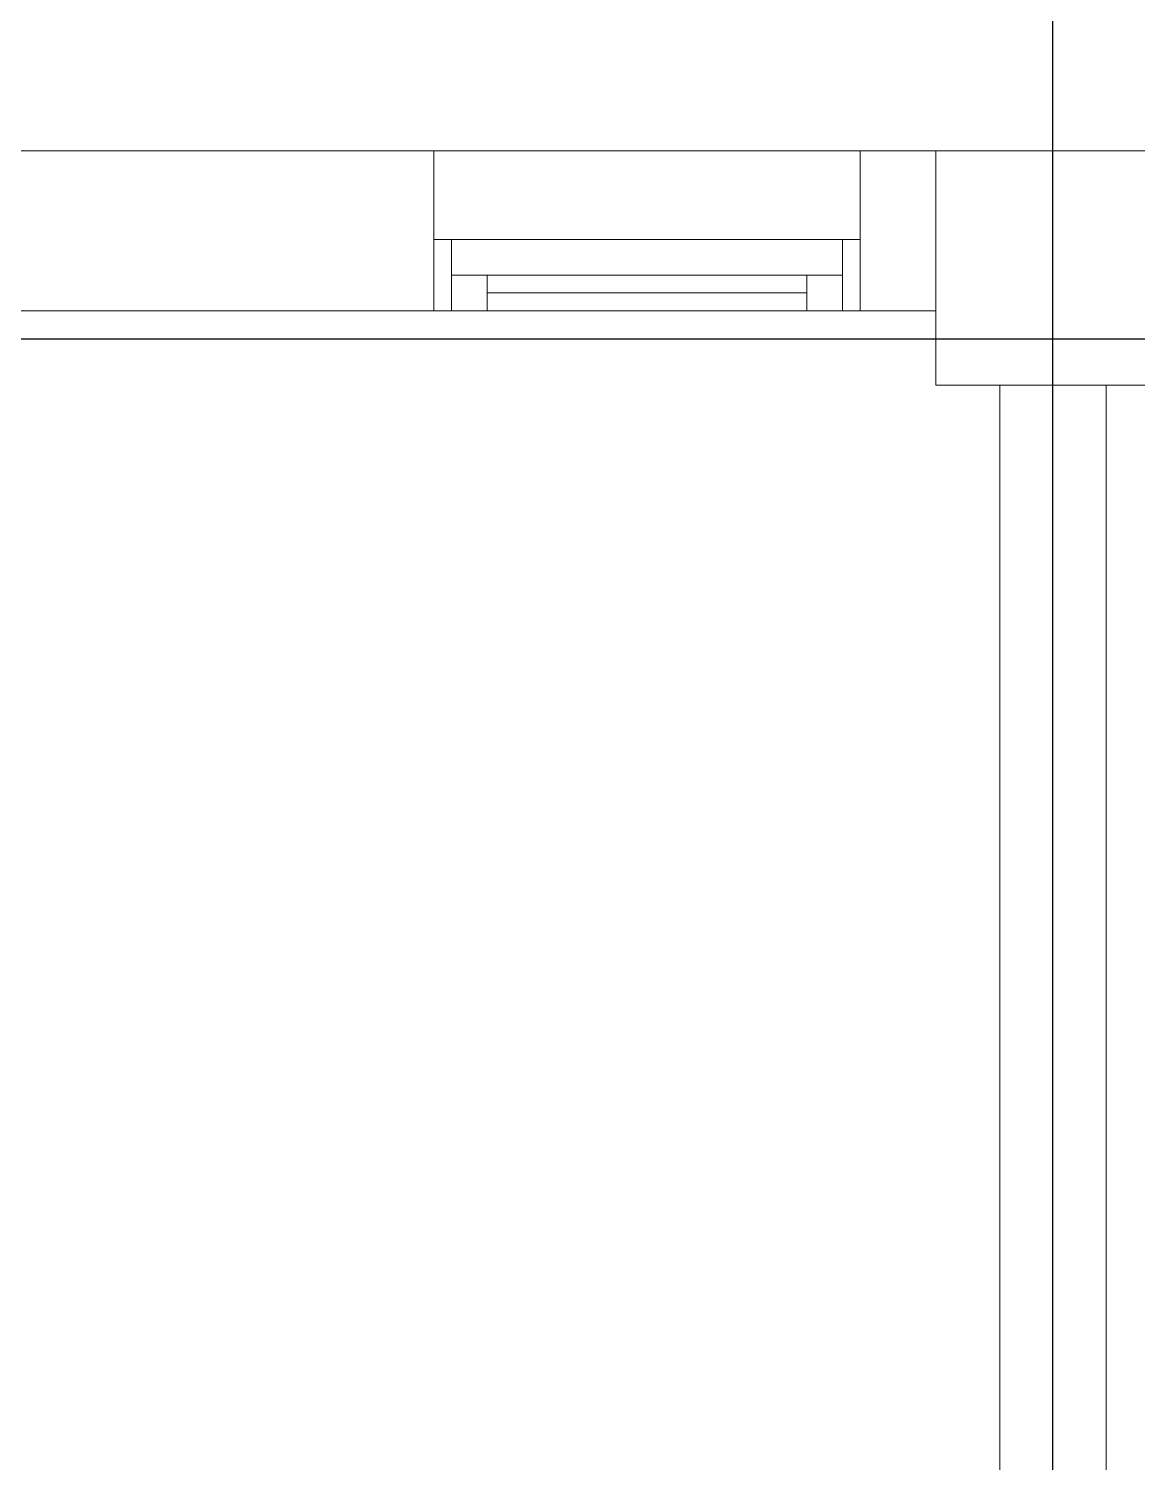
# Model space of a CAD drawing. Header units: metres. Extents: x -18745 to 220762, y -1579758 to -1356048.
# Drawn here: x 193872 to 195432, y -1456819 to -1454801 of the extents above; entities that cross this region are included whole.
import ezdxf

# ---------------------------------------------------------------- set-up
doc = ezdxf.new("R2010")
doc.units = ezdxf.units.M
doc.layers.get('0').update_dxf_attribs({"lineweight": 0})
for name, color, linetype, lineweight in [('A-100 - Copy$0$Aluminum', 8, 'Continuous', 0), ('A-100 - Copy$0$Medical Equipment and Furniture', 8, 'Continuous', 0), ('A-100 - Copy$0$Proj', 8, 'Continuous', 0), ('A-100 - Copy$0$Structure', 8, 'Continuous', 9), ('A-100 - Copy$0$Walls', 8, 'Continuous', 0)]:
    doc.layers.add(name, color=color, linetype=linetype, lineweight=lineweight)
doc.layers.add('A-100 - Copy$0$axes', color=8, linetype='Continuous')

# ---------------------------------------------------------------- blocks, each defined once
blk = doc.blocks.new('A-100 - Copy')
at = {"layer": 'A-100 - Copy$0$Aluminum'}
for p, q in [((194441.9, -1455097.7, 0), (195041.9, -1455097.7, 0)), ((194466.9, -1455097.7, 0), (194466.9, -1455197.7, 0)), ((195016.9, -1455097.7, 0), (195016.9, -1455197.7, 0)), ((194466.9, -1455147.7, 0), (195016.9, -1455147.7, 0)), ((194516.9, -1455147.7, 0), (194516.9, -1455197.7, 0)), ((194966.9, -1455147.7, 0), (194966.9, -1455197.7, 0)), ((194966.9, -1455172.7, 0), (194516.9, -1455172.7, 0)), ((194441.9, -1455197.7, 0), (195041.9, -1455197.7, 0))]:
    blk.add_line(p, q, dxfattribs=at)
at = {"layer": 'A-100 - Copy$0$axes'}
for p, q in [((195313.3, -1477297.4, 0), (195313.3, -1451192.7, 0)), ((195313.3, -1477297.4, 0), (195313.3, -1451192.7, 0)), ((215795, -1455237.7, 2.4), (83877.8, -1455237.7, 2.4))]:
    blk.add_line(p, q, dxfattribs=at)
at = {"layer": 'A-100 - Copy$0$Medical Equipment and Furniture', "elevation": 0}
blk.add_lwpolyline([(195388.3, -1455457.7), (195388.3, -1457732.7), (196238.3, -1457732.7), (196238.3, -1455197.7), (195578.3, -1455197.7)], dxfattribs=at)
at = {"layer": 'A-100 - Copy$0$Proj'}
blk.add_line((194441.9, -1454972.7, 0), (195041.9, -1454972.7, 0), dxfattribs=at)
at = {"layer": 'A-100 - Copy$0$Structure', "elevation": 0}
blk.add_lwpolyline([(195148.3, -1454972.7), (195478.3, -1454972.7), (195478.3, -1455302.7), (195148.3, -1455302.7)], close=True, dxfattribs=at)
at = {"layer": 'A-100 - Copy$0$Walls'}
for p, q in [((192598.3, -1454972.7, 0), (194573.3, -1454972.7, 0)), ((194441.9, -1455197.7, 0), (194441.9, -1454972.7, 0)), ((195041.9, -1455197.7, 0), (195041.9, -1454972.7, 0)), ((195041.9, -1454972.7, 0), (195148.3, -1454972.7, 0)), ((192598.3, -1455197.7, 0), (194573.3, -1455197.7, 0)), ((195041.9, -1455197.7, 0), (195148.3, -1455197.7, 0)), ((195238.3, -1455302.7, 0), (195238.3, -1457787.7, 0)), ((195388.3, -1455302.7, 0), (195388.3, -1457787.7, 0))]:
    blk.add_line(p, q, dxfattribs=at)

msp = doc.modelspace()

# ---------------------------------------------------------------- block references
msp.add_blockref('A-100 - Copy', (0, 0))

doc.saveas('drawing.dxf')
